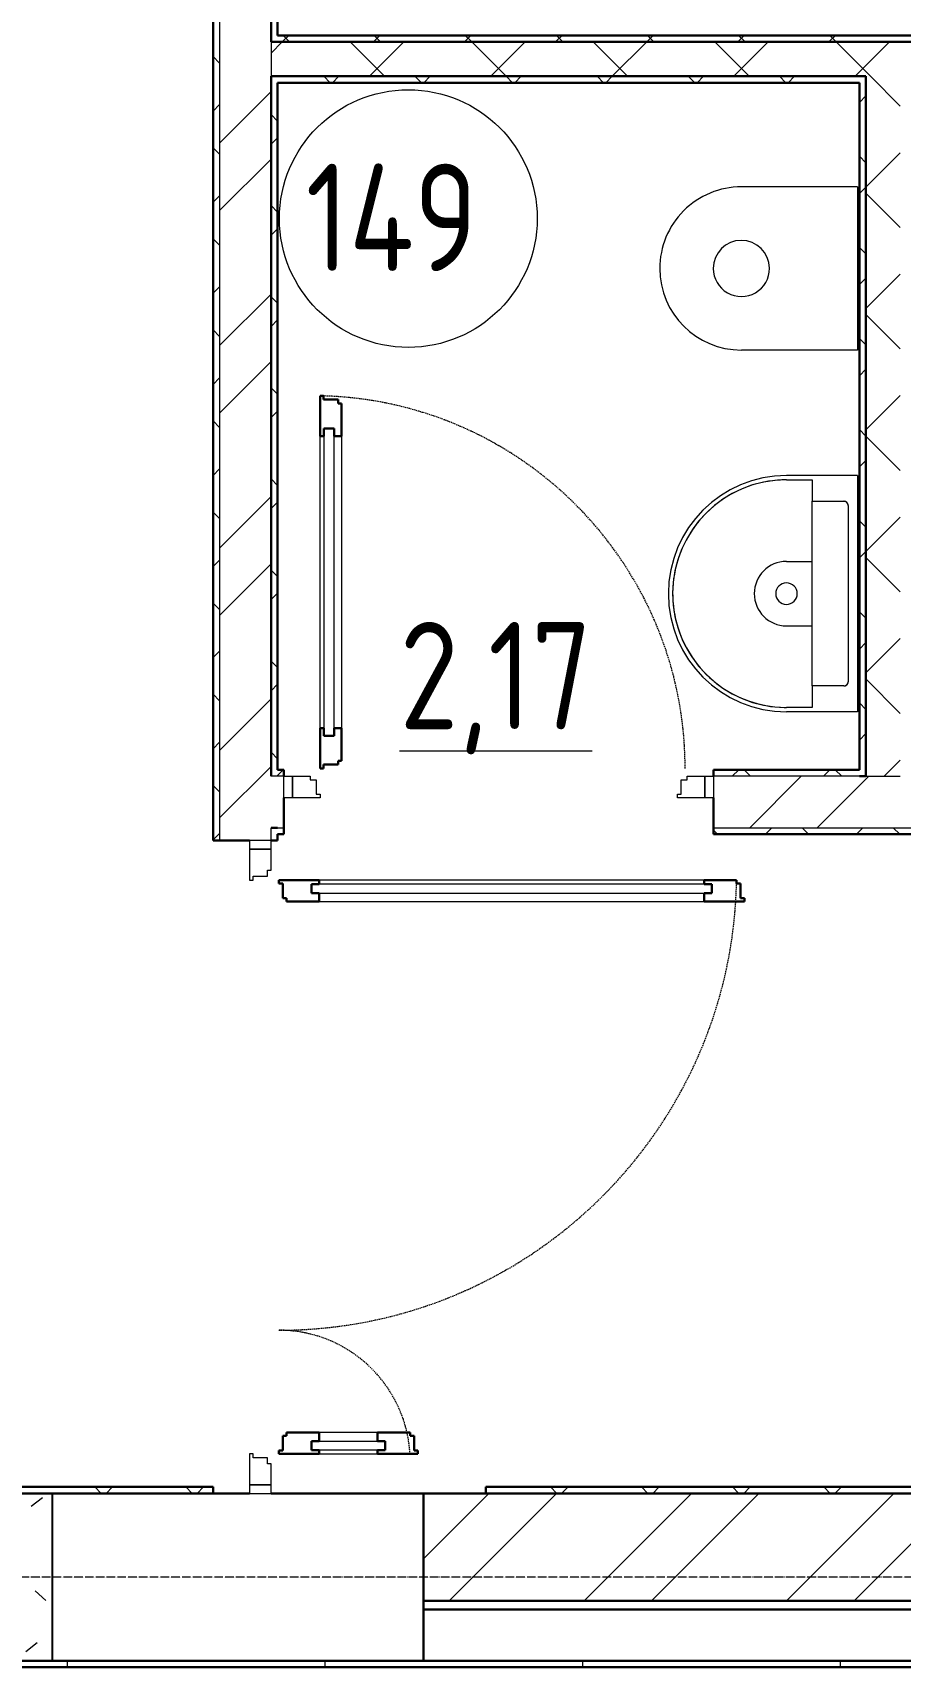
# Model space of a CAD drawing. Header units: millimetres. Extents: x -695119 to 412940, y -249585 to 622758.
# Drawn here: x 49 to 2069, y -25780 to -21974 of the extents above; entities that cross this region are included whole.
import ezdxf

# ---------------------------------------------------------------- set-up
doc = ezdxf.new("R2010")
doc.units = ezdxf.units.MM
doc.linetypes.add('ADSK_Линия сетки', pattern=[25, 20, -2.5, 0, -2.5])
doc.linetypes.add('ADSK_Штриховая_ш2 п1_5', pattern=[4.5, 3, -1.5])
for name, color, linetype, lineweight in [('Каркас_Импост', 8, 'Continuous', 9), ('Марки помещений', 8, 'Continuous', 20), ('Монтажный зазор', 8, 'Continuous', 9), ('Оси', 252, 'Continuous', 9), ('Остекление', 8, 'Continuous', 9), ('Открывание', 8, 'ADSK_Штриховая_ш2 п1_5', 9), ('Панель', 252, 'Continuous', 30), ('Сантехнические приборы', 8, 'Continuous', 18), ('Стены разрез', 7, 'Continuous', 30), ('Стены штриховка', 7, 'Continuous', 9)]:
    doc.layers.add(name, color=color, linetype=linetype, lineweight=lineweight)
doc.layers.add('Стены', color=194, linetype='Continuous')
doc.styles.add('GOST 2.304 type A_1', font='', dxfattribs={"height": 350})
doc.styles.get('GOST 2.304 type A_1').set_extended_font_data('GOST 2.304 type A')

# ---------------------------------------------------------------- blocks, each defined once
blk = doc.blocks.new('1 этаж')
at = {"layer": 'Каркас_Импост', "color": 251, "true_color": 0x636466}
for p, q in [((-44295.8, -104882.4), (-44254.8, -104882.4)), ((-44295.8, -104932.4), (-44295.8, -104882.4)), ((-44254.8, -104882.4), (-44254.8, -104890.4)), ((-44254.8, -104890.4), (-44240.8, -104890.4)), ((-44240.8, -104890.4), (-44240.8, -104924.4)), ((-43390.8, -104890.4), (-43376.8, -104890.4)), ((-43390.8, -104924.4), (-43390.8, -104890.4)), ((-43376.8, -104890.4), (-43376.8, -104882.4)), ((-43376.8, -104882.4), (-43335.8, -104882.4)), ((-43335.8, -104882.4), (-43335.8, -104932.4)), ((-44231.8, -104932.4), (-44295.8, -104932.4)), ((-44240.8, -104924.4), (-44231.8, -104924.4)), ((-44231.8, -104924.4), (-44231.8, -104932.4)), ((-43399.8, -104924.4), (-43390.8, -104924.4)), ((-43399.8, -104932.4), (-43399.8, -104924.4)), ((-43335.8, -104932.4), (-43399.8, -104932.4)), ((-44345.8, -105052.4), (-44395.8, -105052.4)), ((-44395.8, -105052.4), (-44395.8, -105124.4)), ((-44345.8, -105101.4), (-44345.8, -105052.4)), ((-44395.8, -105124.4), (-44387.8, -105124.4)), ((-44387.8, -105124.4), (-44387.8, -105115.4)), ((-44387.8, -105115.4), (-44353.8, -105115.4)), ((-44353.8, -105115.4), (-44353.8, -105101.4)), ((-44353.8, -105101.4), (-44345.8, -105101.4)), ((-44387.8, -106460.4), (-44395.8, -106460.4)), ((-44395.8, -106460.4), (-44395.8, -106532.4)), ((-44387.8, -106469.4), (-44387.8, -106460.4)), ((-44353.8, -106469.4), (-44387.8, -106469.4)), ((-44353.8, -106483.4), (-44353.8, -106469.4)), ((-44345.8, -106483.4), (-44353.8, -106483.4)), ((-44345.8, -106532.4), (-44345.8, -106483.4)), ((-44395.8, -106532.4), (-44345.8, -106532.4))]:
    blk.add_line(p, q, dxfattribs=at)
at = {"layer": 'Марки помещений', "color": 251, "true_color": 0x636466}
blk.add_circle((-44026.2, -103583.8), 300, dxfattribs=at)
at = {"layer": 'Монтажный зазор', "color": 251, "true_color": 0x636466}
for p, q in [((-44315.8, -104882.4), (-44295.8, -104882.4)), ((-44315.8, -104932.4), (-44315.8, -104882.4)), ((-44295.8, -104882.4), (-44295.8, -104932.4)), ((-43335.8, -104882.4), (-43315.8, -104882.4)), ((-43335.8, -104932.4), (-43335.8, -104882.4)), ((-43315.8, -104882.4), (-43315.8, -104932.4)), ((-44295.8, -104932.4), (-44315.8, -104932.4)), ((-43315.8, -104932.4), (-43335.8, -104932.4)), ((-44345.8, -105032.4), (-44395.8, -105032.4)), ((-44395.8, -105032.4), (-44395.8, -105052.4)), ((-44395.8, -105052.4), (-44345.8, -105052.4)), ((-44345.8, -105052.4), (-44345.8, -105032.4)), ((-44345.8, -106532.4), (-44395.8, -106532.4)), ((-44395.8, -106532.4), (-44395.8, -106552.4)), ((-44345.8, -106552.4), (-44345.8, -106532.4)), ((-44395.8, -106552.4), (-44345.8, -106552.4))]:
    blk.add_line(p, q, dxfattribs=at)
at = {"layer": 'Оси', "color": 251, "linetype": 'ADSK_Линия сетки', "true_color": 0x636466}
blk.add_line((4311.5, -106747.4), (-72628.1, -106747.4), dxfattribs=at)
at = {"layer": 'Остекление', "color": 251, "true_color": 0x636466}
for p, q in [((-44222.8, -104072.4), (-44222.8, -104788.4)), ((-44198.8, -104072.4), (-44222.8, -104072.4)), ((-44198.8, -104788.4), (-44198.8, -104072.4)), ((-44222.8, -104788.4), (-44198.8, -104788.4)), ((-44251.8, -105133.4), (-44251.8, -105154.4)), ((-43319.8, -105133.4), (-44251.8, -105133.4)), ((-43319.8, -105154.4), (-43319.8, -105133.4)), ((-44251.8, -105154.4), (-43319.8, -105154.4)), ((-44251.8, -106430.4), (-44079.8, -106430.4)), ((-44251.8, -106451.4), (-44251.8, -106430.4)), ((-44079.8, -106451.4), (-44251.8, -106451.4)), ((-44079.8, -106430.4), (-44079.8, -106451.4))]:
    blk.add_line(p, q, dxfattribs=at)
at = {"layer": 'Открывание', "color": 251, "true_color": 0x636466}
for centre, radius, start, end in [((-44249.8, -104864.4), 868, 0, 88.8118), ((-44327.8, -105106.4), 1066, 270, 359.0325), ((-44327.8, -106478.4), 306, 3.3723, 90)]:
    blk.add_arc(centre, radius, start, end, dxfattribs=at)
at = {"layer": 'Панель', "color": 251, "true_color": 0x636466}
for p, q in [((-44231.8, -103996.4), (-44223.8, -103996.4)), ((-44231.8, -104090.4), (-44231.8, -103996.4)), ((-44223.8, -103996.4), (-44223.8, -104005.4)), ((-44223.8, -104005.4), (-44189.8, -104005.4)), ((-44189.8, -104005.4), (-44189.8, -104014.4)), ((-44189.8, -104014.4), (-44181.8, -104014.4)), ((-44181.8, -104014.4), (-44181.8, -104090.4)), ((-44222.8, -104090.4), (-44231.8, -104090.4)), ((-44222.8, -104072.4), (-44222.8, -104090.4)), ((-44198.8, -104072.4), (-44222.8, -104072.4)), ((-44198.8, -104090.4), (-44198.8, -104072.4)), ((-44181.8, -104090.4), (-44198.8, -104090.4)), ((-44231.8, -104864.4), (-44231.8, -104770.4)), ((-44222.8, -104770.4), (-44231.8, -104770.4)), ((-44222.8, -104788.4), (-44222.8, -104770.4)), ((-44198.8, -104788.4), (-44222.8, -104788.4)), ((-44198.8, -104770.4), (-44198.8, -104788.4)), ((-44181.8, -104770.4), (-44198.8, -104770.4)), ((-44181.8, -104770.4), (-44181.8, -104846.4)), ((-44223.8, -104864.4), (-44231.8, -104864.4)), ((-44223.8, -104855.4), (-44223.8, -104864.4)), ((-44189.8, -104855.4), (-44223.8, -104855.4)), ((-44189.8, -104846.4), (-44189.8, -104855.4)), ((-44181.8, -104846.4), (-44189.8, -104846.4)), ((-44233.8, -105124.4), (-44327.8, -105124.4)), ((-44327.8, -105124.4), (-44327.8, -105132.4)), ((-44327.8, -105132.4), (-44318.8, -105132.4)), ((-44318.8, -105132.4), (-44318.8, -105166.4)), ((-44251.8, -105133.4), (-44233.8, -105133.4)), ((-44251.8, -105154.4), (-44251.8, -105133.4)), ((-44233.8, -105133.4), (-44233.8, -105124.4)), ((-43261.8, -105124.4), (-43337.8, -105124.4)), ((-43337.8, -105133.4), (-43337.8, -105124.4)), ((-43319.8, -105133.4), (-43337.8, -105133.4)), ((-43319.8, -105154.4), (-43319.8, -105133.4)), ((-43261.8, -105132.4), (-43261.8, -105124.4)), ((-43252.8, -105132.4), (-43261.8, -105132.4)), ((-43252.8, -105166.4), (-43252.8, -105132.4)), ((-44318.8, -105166.4), (-44309.8, -105166.4)), ((-44309.8, -105166.4), (-44309.8, -105174.4)), ((-44233.8, -105154.4), (-44251.8, -105154.4)), ((-44233.8, -105174.4), (-44233.8, -105154.4)), ((-43337.8, -105154.4), (-43319.8, -105154.4)), ((-43337.8, -105174.4), (-43337.8, -105154.4)), ((-43243.8, -105166.4), (-43252.8, -105166.4)), ((-43243.8, -105174.4), (-43243.8, -105166.4)), ((-44309.8, -105174.4), (-44233.8, -105174.4)), ((-43337.8, -105174.4), (-43243.8, -105174.4)), ((-44318.8, -106418.4), (-44318.8, -106452.4)), ((-44309.8, -106418.4), (-44318.8, -106418.4)), ((-44233.8, -106410.4), (-44309.8, -106410.4)), ((-44309.8, -106410.4), (-44309.8, -106418.4)), ((-44233.8, -106410.4), (-44233.8, -106430.4)), ((-44021.8, -106410.4), (-44097.8, -106410.4)), ((-44097.8, -106410.4), (-44097.8, -106430.4)), ((-44021.8, -106418.4), (-44021.8, -106410.4)), ((-44012.8, -106418.4), (-44021.8, -106418.4)), ((-44012.8, -106452.4), (-44012.8, -106418.4)), ((-44318.8, -106452.4), (-44327.8, -106452.4)), ((-44327.8, -106452.4), (-44327.8, -106460.4)), ((-44327.8, -106460.4), (-44233.8, -106460.4)), ((-44233.8, -106430.4), (-44251.8, -106430.4)), ((-44251.8, -106430.4), (-44251.8, -106451.4)), ((-44251.8, -106451.4), (-44233.8, -106451.4)), ((-44233.8, -106451.4), (-44233.8, -106460.4)), ((-44097.8, -106430.4), (-44079.8, -106430.4)), ((-44097.8, -106451.4), (-44097.8, -106460.4)), ((-44079.8, -106451.4), (-44097.8, -106451.4)), ((-44097.8, -106460.4), (-44003.8, -106460.4)), ((-44079.8, -106430.4), (-44079.8, -106451.4)), ((-44003.8, -106452.4), (-44012.8, -106452.4)), ((-44003.8, -106460.4), (-44003.8, -106452.4))]:
    blk.add_line(p, q, dxfattribs=at)
at = {"layer": 'Панель', "color": 251, "lineweight": 9, "true_color": 0x636466}
for p, q in [((-44231.8, -104770.4), (-44231.8, -104090.4)), ((-44181.8, -104090.4), (-44181.8, -104770.4)), ((-43337.8, -105124.4), (-44233.8, -105124.4)), ((-44233.8, -105174.4), (-43337.8, -105174.4)), ((-44097.8, -106410.4), (-44233.8, -106410.4)), ((-44233.8, -106460.4), (-44097.8, -106460.4))]:
    blk.add_line(p, q, dxfattribs=at)
at = {"layer": 'Сантехнические приборы', "color": 251, "true_color": 0x636466}
for p, q in [((-42980.8, -103509.9), (-43250.8, -103509.9)), ((-42980.8, -103509.9), (-42980.8, -103889.9)), ((-42980.8, -103889.9), (-43250.8, -103889.9)), ((-42980.8, -104182.2), (-43145.8, -104182.2)), ((-42980.8, -104182.2), (-42980.8, -104732.2)), ((-43145.8, -104192.2), (-43085.8, -104192.2)), ((-43085.8, -104192.2), (-43085.8, -104242.2)), ((-43085.8, -104242.2), (-43012.1, -104242.2)), ((-43085.8, -104252.2), (-43085.8, -104242.2)), ((-43085.8, -104662.2), (-43085.8, -104252.2)), ((-43002.1, -104252.2), (-43002.1, -104662.2)), ((-43145.8, -104382.2), (-43085.8, -104382.2)), ((-43145.8, -104532.2), (-43085.8, -104532.2)), ((-43085.8, -104672.2), (-43085.8, -104662.2)), ((-43012.1, -104672.2), (-43085.8, -104672.2)), ((-43085.8, -104672.2), (-43085.8, -104722.2)), ((-43085.8, -104722.2), (-43145.8, -104722.2)), ((-42980.8, -104732.2), (-43145.8, -104732.2))]:
    blk.add_line(p, q, dxfattribs=at)
at = {"layer": 'Сантехнические приборы', "color": 251, "true_color": 0x636466, "flags": 128}
for points in [[(-43145.8, -104192.2), (-43156.4, -104192.4), (-43167, -104193.1), (-43177.5, -104194.1), (-43188, -104195.6), (-43198.4, -104197.5), (-43208.8, -104199.8), (-43219, -104202.5), (-43229.2, -104205.7), (-43239.2, -104209.2), (-43249, -104213.1), (-43258.7, -104217.4), (-43268.2, -104222.2), (-43277.5, -104227.2), (-43286.6, -104232.7), (-43295.4, -104238.5), (-43304.1, -104244.7), (-43312.4, -104251.1), (-43320.5, -104258), (-43328.4, -104265.1), (-43335.9, -104272.6), (-43343.1, -104280.3), (-43350, -104288.4), (-43356.6, -104296.7), (-43362.9, -104305.2), (-43368.8, -104314), (-43374.3, -104323.1), (-43379.5, -104332.3), (-43384.3, -104341.7), (-43388.8, -104351.4), (-43392.8, -104361.2), (-43396.4, -104371.1), (-43399.7, -104381.2), (-43402.5, -104391.4), (-43404.9, -104401.8), (-43406.9, -104412.2), (-43408.5, -104422.6), (-43409.7, -104433.2), (-43410.5, -104443.8), (-43410.8, -104454.3), (-43410.7, -104464.9), (-43410.2, -104475.5), (-43409.2, -104486.1), (-43407.9, -104496.6), (-43406.1, -104507), (-43403.9, -104517.4), (-43401.3, -104527.7), (-43398.2, -104537.8), (-43394.8, -104547.9), (-43391, -104557.8), (-43386.8, -104567.5), (-43382.2, -104577), (-43377.2, -104586.4), (-43371.8, -104595.5), (-43366.1, -104604.5), (-43360.1, -104613.2), (-43353.6, -104621.6), (-43346.9, -104629.8), (-43339.8, -104637.7), (-43332.5, -104645.3), (-43324.8, -104652.6), (-43316.8, -104659.6), (-43308.6, -104666.3), (-43300.1, -104672.6), (-43291.4, -104678.6), (-43282.4, -104684.3), (-43273.2, -104689.6), (-43263.8, -104694.5), (-43254.2, -104699), (-43244.5, -104703.1), (-43234.6, -104706.9), (-43224.5, -104710.2), (-43214.3, -104713.2), (-43204, -104715.7), (-43193.7, -104717.8), (-43183.2, -104719.6), (-43172.7, -104720.8), (-43162.1, -104721.7), (-43151.5, -104722.1), (-43145.8, -104722.2)], [(-43002.1, -104252.2), (-43002.1, -104251.8), (-43002.1, -104251.4), (-43002.1, -104251), (-43002.2, -104250.6), (-43002.3, -104250.2), (-43002.4, -104249.8), (-43002.5, -104249.4), (-43002.6, -104249.1), (-43002.7, -104248.7), (-43002.9, -104248.3), (-43003, -104247.9), (-43003.2, -104247.6), (-43003.4, -104247.2), (-43003.6, -104246.9), (-43003.8, -104246.6), (-43004, -104246.2), (-43004.3, -104245.9), (-43004.5, -104245.6), (-43004.8, -104245.3), (-43005.1, -104245), (-43005.4, -104244.8), (-43005.7, -104244.5), (-43006, -104244.2), (-43006.3, -104244), (-43006.7, -104243.8), (-43007, -104243.6), (-43007.4, -104243.4), (-43007.7, -104243.2), (-43008.1, -104243), (-43008.4, -104242.9), (-43008.8, -104242.7), (-43009.2, -104242.6), (-43009.6, -104242.5), (-43010, -104242.4), (-43010.4, -104242.4), (-43010.8, -104242.3), (-43011.2, -104242.2), (-43011.6, -104242.2), (-43012, -104242.2), (-43012.1, -104242.2)], [(-43012.1, -104672.2), (-43011.7, -104672.2), (-43011.3, -104672.2), (-43010.9, -104672.1), (-43010.5, -104672.1), (-43010.1, -104672), (-43009.7, -104671.9), (-43009.3, -104671.8), (-43008.9, -104671.7), (-43008.5, -104671.6), (-43008.2, -104671.4), (-43007.8, -104671.3), (-43007.4, -104671.1), (-43007.1, -104670.9), (-43006.8, -104670.7), (-43006.4, -104670.5), (-43006.1, -104670.2), (-43005.8, -104670), (-43005.5, -104669.7), (-43005.2, -104669.5), (-43004.9, -104669.2), (-43004.6, -104668.9), (-43004.4, -104668.6), (-43004.1, -104668.3), (-43003.9, -104667.9), (-43003.7, -104667.6), (-43003.4, -104667.3), (-43003.2, -104666.9), (-43003.1, -104666.6), (-43002.9, -104666.2), (-43002.7, -104665.8), (-43002.6, -104665.5), (-43002.5, -104665.1), (-43002.4, -104664.7), (-43002.3, -104664.3), (-43002.2, -104663.9), (-43002.2, -104663.5), (-43002.1, -104663.1), (-43002.1, -104662.7), (-43002.1, -104662.3), (-43002.1, -104662.2)]]:
    blk.add_lwpolyline(points, dxfattribs=at)
at = {"layer": 'Сантехнические приборы', "color": 251, "true_color": 0x636466}
for centre, radius, start, end in [((-43250.8, -103699.9), 190, 90, 180.0711), ((-43250.8, -103699.9), 65.4, 0.3183, 180.0777), ((-43250.8, -103699.9), 190, 180.0711, 270), ((-43250.8, -103699.9), 65.4, 180.0777, 0.3183), ((-43145.8, -104457.2), 275, 90, 270), ((-43145.8, -104457.2), 265, 90, 270), ((-43012.1, -104252.2), 10, 0, 90), ((-43145.8, -104457.2), 75, 90, 270), ((-43145.8, -104457.2), 25, 90, 270), ((-43145.8, -104457.2), 25, 270, 90), ((-43012.1, -104662.2), 10, 270, 0)]:
    blk.add_arc(centre, radius, start, end, dxfattribs=at)
at = {"layer": 'Стены', "color": 251, "true_color": 0x636466}
blk.add_line((-44855.8, -106552.4), (-44855.8, -106942.4), dxfattribs=at)
at = {"layer": 'Стены разрез', "color": 251, "true_color": 0x636466}
for p, q in [((-44345.8, -103172.4), (-44345.8, -101047.4)), ((-44480.8, -101062.4), (-44480.8, -105032.4)), ((-44330.8, -103157.4), (-44330.8, -101062.4)), ((-41030.8, -103172.4), (-44345.8, -103172.4)), ((-41015.8, -103157.4), (-44330.8, -103157.4)), ((-44345.8, -104882.4), (-44345.8, -103252.4)), ((-44345.8, -103252.4), (-42960.8, -103252.4)), ((-44330.8, -103267.4), (-42975.8, -103267.4)), ((-44330.8, -104867.4), (-44330.8, -103267.4)), ((-42975.8, -103267.4), (-42975.8, -104867.4)), ((-42960.8, -103252.4), (-42960.8, -104882.4)), ((-44315.8, -104867.4), (-44330.8, -104867.4)), ((-44315.8, -104882.4), (-44315.8, -104867.4)), ((-42975.8, -104867.4), (-43315.8, -104867.4)), ((-43315.8, -104867.4), (-43315.8, -104882.4)), ((-42960.8, -104882.4), (-42975.8, -104882.4)), ((-44315.8, -105017.4), (-44315.8, -104932.4)), ((-43315.8, -104932.4), (-43315.8, -105017.4)), ((-44345.8, -105002.4), (-44330.8, -105002.4)), ((-44330.8, -105017.4), (-44315.8, -105017.4)), ((-44330.8, -105032.4), (-44330.8, -105017.4)), ((-43315.8, -105017.4), (-42170.8, -105017.4)), ((-44480.8, -105032.4), (-44395.8, -105032.4)), ((-44345.8, -105032.4), (-44330.8, -105032.4)), ((-44480.8, -106537.4), (-58540.8, -106537.4)), ((-44480.8, -106552.4), (-44480.8, -106537.4)), ((-37175.8, -106537.4), (-43845.8, -106537.4)), ((-43845.8, -106537.4), (-43845.8, -106552.4)), ((-58555.8, -106552.4), (-44395.8, -106552.4)), ((-37175.8, -106552.4), (-44345.8, -106552.4)), ((-43990.8, -106942.4), (-43990.8, -106552.4)), ((-43990.8, -106802.4), (-42400.8, -106802.4)), ((-42400.8, -106822.4), (-43990.8, -106822.4)), ((-52990.8, -106957.4), (-37310.8, -106957.4)), ((-49605.8, -106942.4), (-37175.8, -106942.4))]:
    blk.add_line(p, q, dxfattribs=at)
at = {"layer": 'Стены разрез', "color": 251, "linetype": 'Continuous', "lineweight": 9, "true_color": 0x636466}
for p, q in [((-44345.8, -103198.4), (-44319.8, -103172.4)), ((-44319.8, -103172.4), (-44304.8, -103157.4)), ((-44302.9, -103172.4), (-44317.9, -103157.4)), ((-44081.5, -103252.4), (-44161.5, -103172.4)), ((-44117, -103252.4), (-44037, -103172.4)), ((-44107.7, -103172.4), (-44092.7, -103157.4)), ((-44090.8, -103172.4), (-44105.8, -103157.4)), ((-43895.5, -103172.4), (-43880.5, -103157.4)), ((-43878.6, -103172.4), (-43893.6, -103157.4)), ((-43798.6, -103252.4), (-43878.6, -103172.4)), ((-43834.1, -103252.4), (-43754.1, -103172.4)), ((-43683.4, -103172.4), (-43668.4, -103157.4)), ((-43666.5, -103172.4), (-43681.5, -103157.4)), ((-43515.8, -103252.4), (-43595.8, -103172.4)), ((-43551.3, -103252.4), (-43471.3, -103172.4)), ((-43471.3, -103172.4), (-43456.3, -103157.4)), ((-43454.4, -103172.4), (-43469.4, -103157.4)), ((-43233, -103252.4), (-43313, -103172.4)), ((-43268.4, -103252.4), (-43188.4, -103172.4)), ((-43259.1, -103172.4), (-43244.1, -103157.4)), ((-43242.2, -103172.4), (-43257.2, -103157.4)), ((-43047, -103172.4), (-43032, -103157.4)), ((-43030.1, -103172.4), (-43045.1, -103157.4)), ((-42950.1, -103252.4), (-43030.1, -103172.4)), ((-42985.6, -103252.4), (-42905.6, -103172.4)), ((-44465.8, -103221.6), (-44480.8, -103206.6)), ((-44207.9, -103267.4), (-44222.9, -103252.4)), ((-44202.7, -103267.4), (-44187.7, -103252.4)), ((-43995.8, -103267.4), (-44010.8, -103252.4)), ((-43990.5, -103267.4), (-43975.5, -103252.4)), ((-43783.6, -103267.4), (-43798.6, -103252.4)), ((-43778.4, -103267.4), (-43763.4, -103252.4)), ((-43571.5, -103267.4), (-43586.5, -103252.4)), ((-43566.3, -103267.4), (-43551.3, -103252.4)), ((-43359.4, -103267.4), (-43374.4, -103252.4)), ((-43354.1, -103267.4), (-43339.1, -103252.4)), ((-43147.2, -103267.4), (-43162.2, -103252.4)), ((-43142, -103267.4), (-43127, -103252.4)), ((-42880.8, -103321.7), (-42950.1, -103252.4)), ((-44465.8, -103408), (-44345.8, -103288)), ((-42975.8, -103313.3), (-42960.8, -103298.3)), ((-44480.8, -103333.4), (-44465.8, -103318.4)), ((-44330.8, -103356.6), (-44345.8, -103341.6)), ((-44465.8, -103433.7), (-44480.8, -103418.7)), ((-44345.8, -103410.5), (-44330.8, -103395.5)), ((-44465.8, -103565.2), (-44345.8, -103445.2)), ((-42960.8, -103453.8), (-42975.8, -103438.8)), ((-42960.8, -103510.4), (-42880.8, -103430.4)), ((-44480.8, -103545.5), (-44465.8, -103530.5)), ((-42975.8, -103525.4), (-42960.8, -103510.4)), ((-42880.8, -103604.5), (-42960.8, -103524.5)), ((-44330.8, -103568.7), (-44345.8, -103553.7)), ((-44345.8, -103622.6), (-44330.8, -103607.6)), ((-44465.8, -103645.9), (-44480.8, -103630.9)), ((-42960.8, -103665.9), (-42975.8, -103650.9)), ((-42975.8, -103737.6), (-42960.8, -103722.6)), ((-42960.8, -103793.3), (-42880.8, -103713.3)), ((-44480.8, -103757.6), (-44465.8, -103742.6)), ((-44465.8, -103879.5), (-44345.8, -103759.5)), ((-44330.8, -103780.9), (-44345.8, -103765.9)), ((-44345.8, -103834.8), (-44330.8, -103819.8)), ((-42880.8, -103887.4), (-42960.8, -103807.4)), ((-44465.8, -103858), (-44480.8, -103843)), ((-42960.8, -103878.1), (-42975.8, -103863.1)), ((-44465.8, -104036.6), (-44345.8, -103916.6)), ((-42975.8, -103949.7), (-42960.8, -103934.7)), ((-44480.8, -103969.8), (-44465.8, -103954.8)), ((-44330.8, -103993), (-44345.8, -103978)), ((-42960.8, -104076.1), (-42880.8, -103996.1)), ((-44465.8, -104070.1), (-44480.8, -104055.1)), ((-44345.8, -104046.9), (-44330.8, -104031.9)), ((-42960.8, -104090.2), (-42975.8, -104075.2)), ((-42880.8, -104170.2), (-42960.8, -104090.2)), ((-44480.8, -104181.9), (-44465.8, -104166.9)), ((-42975.8, -104161.8), (-42960.8, -104146.8)), ((-44330.8, -104205.1), (-44345.8, -104190.1)), ((-44465.8, -104350.9), (-44345.8, -104230.9)), ((-44345.8, -104259), (-44330.8, -104244)), ((-44465.8, -104282.3), (-44480.8, -104267.3)), ((-42960.8, -104302.3), (-42975.8, -104287.3)), ((-42960.8, -104359), (-42880.8, -104279)), ((-42975.8, -104374), (-42960.8, -104359)), ((-44480.8, -104394), (-44465.8, -104379)), ((-44465.8, -104508.1), (-44345.8, -104388.1)), ((-44330.8, -104417.3), (-44345.8, -104402.3)), ((-42880.8, -104453.1), (-42960.8, -104373.1)), ((-44465.8, -104494.4), (-44480.8, -104479.4)), ((-44345.8, -104471.2), (-44330.8, -104456.2)), ((-42960.8, -104514.5), (-42975.8, -104499.5)), ((-42960.8, -104641.8), (-42880.8, -104561.8)), ((-44480.8, -104606.2), (-44465.8, -104591.2)), ((-42975.8, -104586.1), (-42960.8, -104571.1)), ((-44330.8, -104629.4), (-44345.8, -104614.4)), ((-44345.8, -104683.3), (-44330.8, -104668.3)), ((-42880.8, -104735.9), (-42960.8, -104655.9)), ((-44465.8, -104706.5), (-44480.8, -104691.5)), ((-44465.8, -104822.4), (-44345.8, -104702.4)), ((-42960.8, -104726.6), (-42975.8, -104711.6)), ((-42975.8, -104798.2), (-42960.8, -104783.2)), ((-44480.8, -104818.3), (-44465.8, -104803.3)), ((-44330.8, -104841.5), (-44345.8, -104826.5)), ((-44465.8, -104979.5), (-44345.8, -104859.5)), ((-44332.7, -104882.4), (-44317.7, -104867.4)), ((-43272.1, -104882.4), (-43257.1, -104867.4)), ((-43229.3, -104882.4), (-43244.3, -104867.4)), ((-43059.9, -104882.4), (-43044.9, -104867.4)), ((-43017.2, -104882.4), (-43032.2, -104867.4)), ((-42918.5, -104882.4), (-42880.8, -104844.6)), ((-44465.8, -104918.7), (-44480.8, -104903.7)), ((-43231.4, -105002.4), (-43111.4, -104882.4)), ((-43074.2, -105002.4), (-42954.2, -104882.4)), ((-44480.8, -105030.4), (-44465.8, -105015.4)), ((-43306.4, -105017.4), (-43315.8, -105008)), ((-43194.9, -105017.4), (-43179.9, -105002.4)), ((-43094.3, -105017.4), (-43109.3, -105002.4)), ((-42982.8, -105017.4), (-42967.8, -105002.4)), ((-42882.2, -105017.4), (-42897.2, -105002.4)), ((-44741.3, -106552.4), (-44756.3, -106537.4)), ((-44729.9, -106552.4), (-44714.9, -106537.4)), ((-44529.2, -106552.4), (-44544.2, -106537.4)), ((-44517.8, -106552.4), (-44502.8, -106537.4)), ((-43680.6, -106552.4), (-43695.6, -106537.4)), ((-43669.3, -106552.4), (-43654.3, -106537.4)), ((-43468.5, -106552.4), (-43483.5, -106537.4)), ((-43457.2, -106552.4), (-43442.2, -106537.4)), ((-43256.4, -106552.4), (-43271.4, -106537.4)), ((-43245, -106552.4), (-43230, -106537.4)), ((-43044.2, -106552.4), (-43059.2, -106537.4)), ((-43032.9, -106552.4), (-43017.9, -106537.4)), ((-44904.6, -106582), (-44878, -106561.6)), ((-43990.8, -106704.7), (-43838.5, -106552.4)), ((-43931.3, -106802.4), (-43681.3, -106552.4)), ((-43617, -106802.4), (-43367, -106552.4)), ((-43459.8, -106802.4), (-43209.8, -106552.4)), ((-43145.5, -106802.4), (-42895.5, -106552.4)), ((-42988.4, -106802.4), (-42738.4, -106552.4)), ((-44895, -106779.3), (-44870.3, -106802)), ((-44917, -106920.2), (-44890.4, -106899.8)), ((-44819.8, -106957.4), (-44819.8, -106942.4)), ((-44219.8, -106957.4), (-44219.8, -106942.4)), ((-43619.8, -106957.4), (-43619.8, -106942.4)), ((-43019.8, -106957.4), (-43019.8, -106942.4))]:
    blk.add_line(p, q, dxfattribs=at)
at = {"layer": 'Стены штриховка', "color": 251, "true_color": 0x636466}
for p, q in [((-44465.8, -101062.4), (-44465.8, -105032.4)), ((-44345.8, -103172.4), (-44345.8, -103252.4)), ((-44315.8, -104882.4), (-44345.8, -104882.4)), ((-42975.8, -104882.4), (-43315.8, -104882.4)), ((-42960.8, -104882.4), (-42880.8, -104882.4)), ((-44345.8, -105032.4), (-44345.8, -105002.4)), ((-44330.8, -105002.4), (-44315.8, -105002.4)), ((-43315.8, -105002.4), (-42170.8, -105002.4))]:
    blk.add_line(p, q, dxfattribs=at)
at = {"layer": 'Марки помещений', "color": 251, "true_color": 0x636466, "style": 'GOST 2.304 type A_1'}
for s, p in [('149', (-44265.2, -103706.1)), ('%%U2,17', (-44046.7, -104773.1))]:
    blk.add_text(s, height=250, dxfattribs=at).set_placement(p)

msp = doc.modelspace()

# ---------------------------------------------------------------- block references
msp.add_blockref('1 этаж', (44950.089, 81176.937))

doc.saveas('drawing.dxf')
